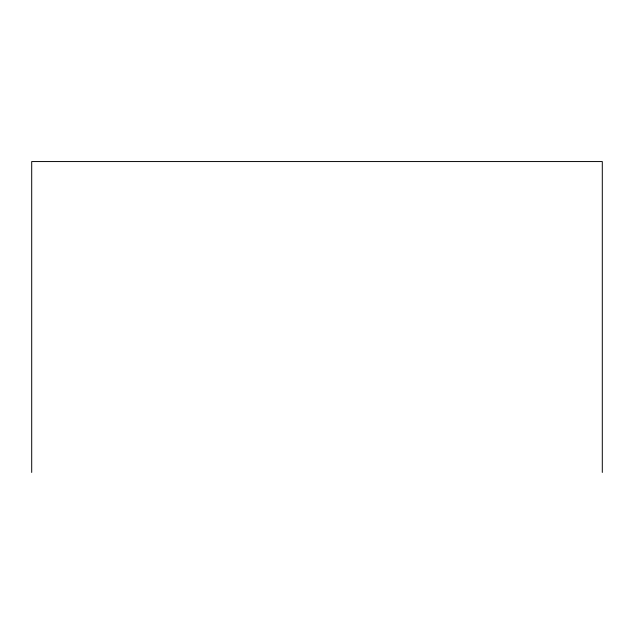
<?xml version="1.0" encoding="UTF-8"?>
<svg xmlns="http://www.w3.org/2000/svg" width="634" height="634" viewBox="0 0 634 634"><rect width="100%" height="100%" fill="white"/><g stroke="black" fill="none" stroke-linecap="round" stroke-linejoin="round"><path stroke-width="0.95" d="M602.3 472.441L602.3 161.559L31.7 161.559L31.7 472.441"/></g></svg>
